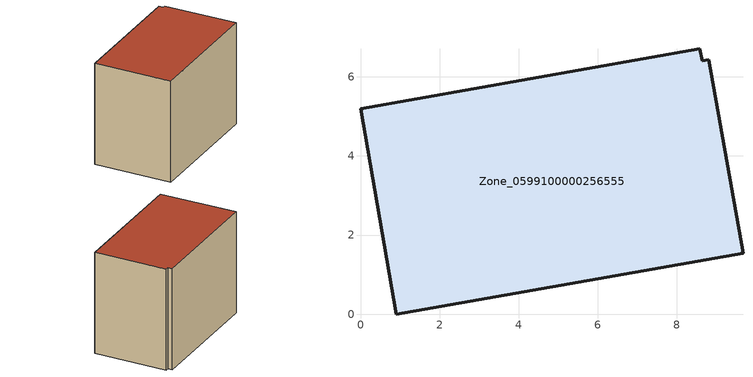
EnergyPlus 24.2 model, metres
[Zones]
Zone_0599100000256555
 floor ground (C_G): 8.58,6.71 8.64,6.4 8.8,6.43 9.67,1.54 0.91,0 0,5.19 z0
 wall outside (C_F): 8.58,6.71 0,5.19 0.91,0 9.67,1.54 8.8,6.43 8.64,6.4 8.58,6.71 z0:7.01
 roof outside (C_R): 8.64,6.4 8.58,6.71 0,5.19 0.91,0 9.67,1.54 8.8,6.43 z7.01
[BUILDING]
Pand.0599100000256555: North Axis=0; Terrain=City; Loads Convergence Tolerance Value=0.04; Temperature Convergence Tolerance Value=0.4; Solar Distribution=FullExterior; Maximum Number of Warmup Days=25; Minimum Number of Warmup Days=1
[Site:Location]
Rotterdam.The.Hague.AP_ZH_NLD Design_Conditions: Latitude=51.96; Longitude=4.45; Time Zone=1; Elevation=-4.5
[SITE:GROUNDTEMPERATURE:BUILDINGSURFACE]
18, 18, 18, 18, 18, 18, 18, 18, 18, 18, 18, 18
[MATERIAL] Thermal Absorptance=0.9; Solar Absorptance=0.7; Visible Absorptance=0.7
Name | Roughness | Thickness | Conductivity | Density | Specific Heat
G.TC.1946 | MediumSmooth | 0.15 | 1 | 540 | 1210
F.TC.1946 | Rough | 0.3 | 0.857143 | 1920 | 840
R.TC.1946 | MediumRough | 0.2 | 0.909091 | 1500 | 1000
[CONSTRUCTION]
C_G: G.TC.1946
C_F: F.TC.1946
C_R: R.TC.1946
[ZONE]
Zone_0599100000256555: Type=1; Multiplier=1; Ceiling Height=Autocalculate; Volume=Autocalculate; Floor Area=autocalculate; Part of Total Floor Area=Yes
[ZONEINFILTRATION:DESIGNFLOWRATE]
Infil_Zone_0599100000256555: Zone or ZoneList or Space or SpaceList=Zone_0599100000256555; Schedule=AlwaysOn; Design Flow Rate Calculation Method=Flow/Area; Flow Rate per Floor Area=0.003; Constant Term Coefficient=1; Temperature Term Coefficient=0; Velocity Term Coefficient=0; Velocity Squared Term Coefficient=0
[HVACTEMPLATE:ZONE:IDEALLOADSAIRSYSTEM]
Zone_0599100000256555: Maximum Heating Supply Air Temperature=50; Minimum Cooling Supply Air Temperature=13; Maximum Heating Supply Air Humidity Ratio=0.0156; Minimum Cooling Supply Air Humidity Ratio=0.0077; Heating Limit=NoLimit; Cooling Limit=NoLimit; Dehumidification Control Type=ConstantSensibleHeatRatio; Cooling Sensible Heat Ratio=0.7; Dehumidification Setpoint=60; Humidification Control Type=None; Humidification Setpoint=30; Outdoor Air Method=None; Outdoor Air Flow Rate per Person=0.00944; Outdoor Air Flow Rate per Zone Floor Area=0; Outdoor Air Flow Rate per Zone=0; Demand Controlled Ventilation Type=None; Outdoor Air Economizer Type=NoEconomizer; Heat Recovery Type=None; Sensible Heat Recovery Effectiveness=0.7; Latent Heat Recovery Effectiveness=0.65
[ZONECONTROL:THERMOSTAT]
ThermostatControl_Zone_0599100000256555: Zone or ZoneList=Zone_0599100000256555; Control Type Schedule=DualSetpointControlType; Control 1=Thermostat_Zone_0599100000256555; Temperature Difference Between Cutout And Setpoint=0
[THERMOSTATSETPOINT:DUALSETPOINT]
Thermostat_Zone_0599100000256555: Heating Setpoint Temperature Schedule=HeatingSetpoint_Zone_0599100000256555; Cooling Setpoint Temperature Schedule=CoolingSetpoint_Zone_0599100000256555
[SCHEDULE:COMPACT]
HeatingSetpoint_Zone_0599100000256555: Through: 12/31, For: AllDays, Until: 24:00, 21
CoolingSetpoint_Zone_0599100000256555: Through: 12/31, For: AllDays, Until: 24:00, 24
DualSetpointControlType: Through: 12/31, For: AllDays, Until: 24:00, 4
AlwaysOn: Through: 12/31, For: AllDays, Until: 24:00, 1
